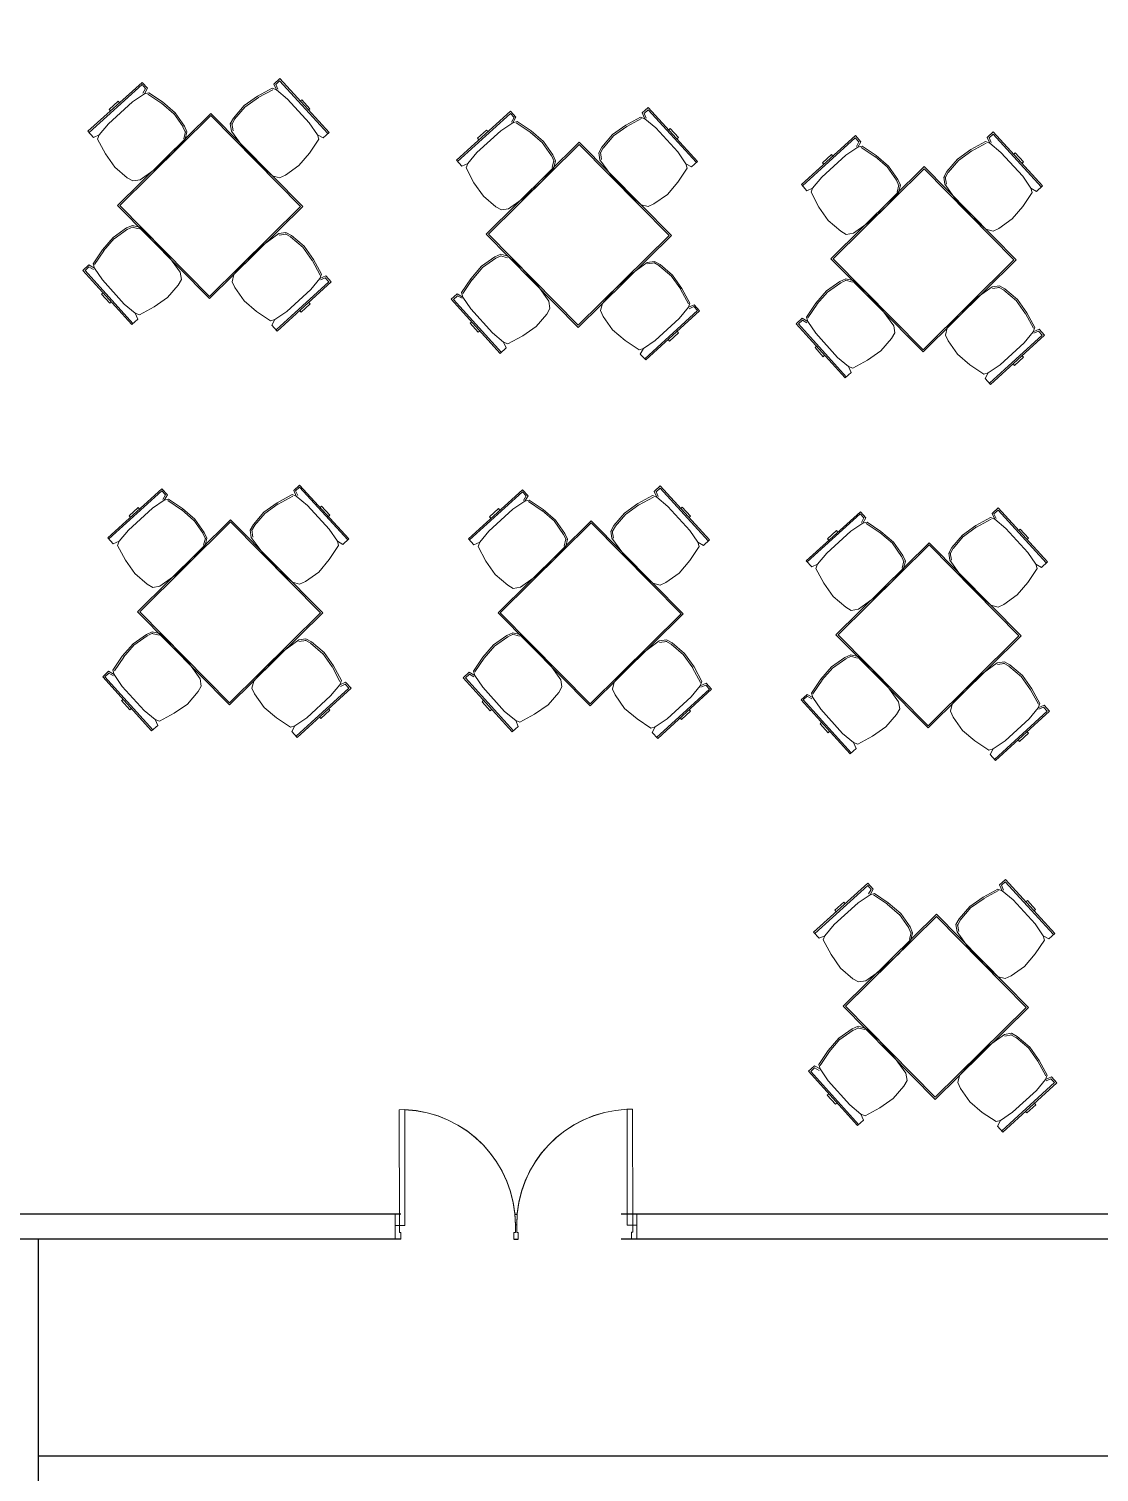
# Model space of a CAD drawing. Header units: millimetres. Extents: x 586 to 1010, y 369 to 668.
# Drawn here: x 810.62 to 820.5, y 441.93 to 455.25 of the extents above; entities that cross this region are included whole.
import ezdxf

# ---------------------------------------------------------------- set-up
doc = ezdxf.new("R2010")
doc.units = ezdxf.units.MM
doc.linetypes.add('DASHED', pattern=[0.75, 0.5, -0.25])
doc.layers.add('finiture', color=7, linetype='Continuous', lineweight=20)
doc.layers.add('plan line', color=7, linetype='Continuous', lineweight=15)

msp = doc.modelspace()

# ---------------------------------------------------------------- linework, layer by layer
at = {"lineweight": 25}
for p, q in [((815.105, 444.314), (815.127, 444.314)), ((815.097, 444.085), (815.136, 444.085)), ((815.097, 444.084), (815.117, 444.084))]:
    msp.add_line(p, q, dxfattribs=at)
for p, q in [((810.708, 441.184), (810.708, 444.085)), ((810.708, 442.084), (820.708, 442.084))]:
    msp.add_line(p, q)
at = {"linetype": 'DASHED', "lineweight": 25}
msp.add_line((810.708, 440.084), (810.708, 444.085), dxfattribs=at)
at = {"lineweight": 25}
for points in [[(797.41, 463.976), (828.302, 464.084), (828.302, 444.084), (816.086, 444.084)], [(805.682, 463.854), (828.072, 463.854), (828.072, 444.314), (816.086, 444.314)], [(814.052, 444.314), (800.682, 444.314)], [(814.052, 444.084), (797.481, 444.084)]]:
    msp.add_lwpolyline(points, dxfattribs=at)
at = {"color": 254, "lineweight": 25}
msp.add_spline([(654.944, 595.472), (670.267, 587.317), (714.302, 595.165), (787.089, 595.165), (819.394, 580.944), (821.03, 562.85), (813.491, 552.788), (808.734, 539.671), (796.407, 534.706), (791.022, 527.249), (791.022, 507.547), (797.301, 476.527), (814.975, 463.89), (836.148, 474.682), (874.022, 478.588), (885.729, 462.733), (863.004, 436.079), (845.789, 420.685), (845.104, 408.675)], degree=3, dxfattribs=at)
at = {"layer": 'finiture'}
for p, q in [((811.665, 454.76), (811.165, 454.308)), ((811.664, 454.739), (811.175, 454.297)), ((811.697, 454.703), (811.664, 454.739)), ((811.715, 454.705), (811.665, 454.76)), ((812.88, 454.744), (812.935, 454.795)), ((812.904, 454.69), (812.88, 454.744)), ((812.898, 454.741), (812.934, 454.774)), ((812.918, 454.696), (812.898, 454.741)), ((812.934, 454.774), (813.379, 454.287)), ((812.935, 454.795), (813.39, 454.297)), ((811.361, 454.51), (811.444, 454.586)), ((811.444, 454.586), (811.456, 454.572)), ((811.576, 454.579), (811.686, 454.653)), ((811.673, 454.66), (811.697, 454.703)), ((811.686, 454.653), (811.715, 454.705)), ((811.686, 454.653), (811.726, 454.664)), ((811.718, 454.652), (811.846, 454.566)), ((811.726, 454.664), (811.854, 454.579)), ((812.729, 454.632), (812.606, 454.545)), ((812.738, 454.62), (812.614, 454.532)), ((812.865, 454.705), (812.729, 454.632)), ((812.872, 454.692), (812.736, 454.619)), ((812.904, 454.69), (812.865, 454.705)), ((813.006, 454.606), (812.904, 454.69)), ((813.208, 454.385), (813.006, 454.606)), ((813.139, 454.6), (813.125, 454.587)), ((813.214, 454.517), (813.139, 454.6)), ((811.354, 454.378), (811.576, 454.579)), ((811.373, 454.496), (811.361, 454.51)), ((812.299, 454.474), (811.438, 453.624)), ((812.298, 454.453), (811.459, 453.624)), ((811.845, 454.567), (811.959, 454.469)), ((811.854, 454.579), (811.969, 454.48)), ((811.957, 454.472), (812.043, 454.348)), ((811.969, 454.48), (812.056, 454.356)), ((813.127, 453.614), (812.298, 454.453)), ((813.148, 453.614), (812.299, 454.474)), ((812.606, 454.545), (812.508, 454.43)), ((812.617, 454.535), (812.519, 454.42)), ((813.201, 454.505), (813.214, 454.517)), ((815.066, 454.494), (814.566, 454.041)), ((815.065, 454.473), (814.576, 454.03)), ((815.098, 454.436), (815.065, 454.473)), ((815.116, 454.438), (815.066, 454.494)), ((816.281, 454.478), (816.337, 454.528)), ((816.305, 454.424), (816.281, 454.478)), ((816.299, 454.474), (816.336, 454.507)), ((816.319, 454.43), (816.299, 454.474)), ((816.336, 454.507), (816.781, 454.021)), ((816.337, 454.528), (816.791, 454.031)), ((811.269, 454.276), (811.354, 454.378)), ((812.042, 454.35), (812.066, 454.296)), ((812.056, 454.356), (812.079, 454.302)), ((812.508, 454.43), (812.479, 454.378)), ((812.479, 454.378), (812.489, 454.311)), ((812.521, 454.422), (812.492, 454.371)), ((812.494, 454.38), (812.504, 454.313)), ((813.283, 454.275), (813.208, 454.385)), ((814.762, 454.244), (814.845, 454.319)), ((814.845, 454.319), (814.858, 454.305)), ((814.977, 454.313), (815.087, 454.387)), ((815.074, 454.394), (815.098, 454.436)), ((815.087, 454.387), (815.116, 454.438)), ((815.087, 454.387), (815.128, 454.398)), ((815.119, 454.386), (815.248, 454.3)), ((815.128, 454.398), (815.256, 454.312)), ((816.131, 454.365), (816.007, 454.278)), ((816.139, 454.353), (816.016, 454.266)), ((816.266, 454.439), (816.131, 454.365)), ((816.273, 454.426), (816.138, 454.352)), ((816.305, 454.424), (816.266, 454.439)), ((816.408, 454.34), (816.305, 454.424)), ((816.61, 454.118), (816.408, 454.34)), ((816.54, 454.334), (816.526, 454.321)), ((816.616, 454.251), (816.54, 454.334)), ((811.165, 454.308), (811.215, 454.252)), ((811.215, 454.252), (811.269, 454.276)), ((811.254, 454.237), (811.269, 454.276)), ((811.327, 454.101), (811.254, 454.237)), ((812.063, 454.237), (811.95, 454.11)), ((812.065, 454.306), (812.049, 454.24)), ((812.079, 454.302), (812.063, 454.237)), ((812.489, 454.311), (812.589, 454.174)), ((813.209, 454.107), (813.295, 454.235)), ((813.335, 454.247), (813.283, 454.275)), ((813.295, 454.235), (813.283, 454.275)), ((813.39, 454.297), (813.335, 454.247)), ((814.755, 454.112), (814.977, 454.313)), ((814.774, 454.23), (814.762, 454.244)), ((815.7, 454.208), (814.84, 453.358)), ((815.7, 454.187), (814.861, 453.358)), ((815.246, 454.301), (815.361, 454.202)), ((815.256, 454.312), (815.37, 454.214)), ((815.358, 454.205), (815.445, 454.081)), ((815.37, 454.214), (815.457, 454.09)), ((816.55, 453.347), (815.7, 454.208)), ((816.529, 453.348), (815.7, 454.187)), ((816.007, 454.278), (815.909, 454.163)), ((816.019, 454.268), (815.921, 454.154)), ((816.602, 454.238), (816.616, 454.251)), ((818.249, 454.268), (817.75, 453.816)), ((818.248, 454.247), (817.759, 453.805)), ((818.281, 454.21), (818.248, 454.247)), ((818.3, 454.212), (818.249, 454.268)), ((818.258, 454.168), (818.281, 454.21)), ((818.27, 454.161), (818.3, 454.212)), ((819.45, 454.213), (819.314, 454.139)), ((819.457, 454.2), (819.321, 454.126)), ((819.489, 454.198), (819.45, 454.213)), ((819.465, 454.252), (819.52, 454.302)), ((819.489, 454.198), (819.465, 454.252)), ((819.482, 454.248), (819.519, 454.282)), ((819.502, 454.204), (819.482, 454.248)), ((819.591, 454.114), (819.489, 454.198)), ((819.519, 454.282), (819.964, 453.795)), ((819.52, 454.302), (819.975, 453.805)), ((811.414, 453.977), (811.327, 454.101)), ((811.95, 454.11), (811.784, 453.959)), ((812.589, 454.174), (812.741, 454.008)), ((813.111, 453.992), (813.209, 454.107)), ((814.671, 454.01), (814.755, 454.112)), ((815.443, 454.084), (815.467, 454.03)), ((815.457, 454.09), (815.481, 454.036)), ((815.909, 454.163), (815.881, 454.111)), ((815.881, 454.111), (815.891, 454.045)), ((815.922, 454.156), (815.893, 454.104)), ((815.895, 454.114), (815.905, 454.047)), ((816.684, 454.009), (816.61, 454.118)), ((817.939, 453.886), (818.161, 454.087)), ((817.945, 454.018), (818.028, 454.093)), ((818.028, 454.093), (818.041, 454.079)), ((818.161, 454.087), (818.27, 454.161)), ((818.27, 454.161), (818.311, 454.172)), ((818.303, 454.16), (818.431, 454.074)), ((818.311, 454.172), (818.439, 454.086)), ((818.43, 454.075), (818.544, 453.977)), ((818.439, 454.086), (818.554, 453.988)), ((819.314, 454.139), (819.191, 454.052)), ((819.322, 454.127), (819.199, 454.04)), ((819.793, 453.893), (819.591, 454.114)), ((819.723, 454.108), (819.709, 454.095)), ((819.799, 454.025), (819.723, 454.108)), ((811.528, 453.879), (811.414, 453.977)), ((811.784, 453.959), (811.646, 453.86)), ((812.741, 454.008), (812.868, 453.896)), ((812.988, 453.904), (813.111, 453.992)), ((814.566, 454.041), (814.617, 453.986)), ((814.617, 453.986), (814.671, 454.01)), ((814.656, 453.971), (814.671, 454.01)), ((814.728, 453.834), (814.656, 453.971)), ((815.464, 453.97), (815.352, 453.843)), ((815.466, 454.039), (815.45, 453.974)), ((815.481, 454.036), (815.464, 453.97)), ((815.891, 454.045), (815.991, 453.908)), ((816.611, 453.84), (816.696, 453.969)), ((816.736, 453.98), (816.684, 454.009)), ((816.696, 453.969), (816.684, 454.009)), ((816.791, 454.031), (816.736, 453.98)), ((817.958, 454.004), (817.945, 454.018)), ((818.883, 453.982), (818.023, 453.132)), ((818.883, 453.961), (818.044, 453.132)), ((818.541, 453.979), (818.628, 453.856)), ((818.554, 453.988), (818.64, 453.864)), ((819.733, 453.122), (818.883, 453.982)), ((819.712, 453.122), (818.883, 453.961)), ((819.093, 453.937), (819.064, 453.886)), ((819.106, 453.93), (819.077, 453.878)), ((819.191, 454.052), (819.093, 453.937)), ((819.202, 454.043), (819.104, 453.928)), ((819.785, 454.012), (819.799, 454.025)), ((811.58, 453.85), (811.528, 453.879)), ((811.646, 453.86), (811.58, 453.85)), ((812.868, 453.896), (812.934, 453.88)), ((812.934, 453.88), (812.988, 453.904)), ((814.815, 453.711), (814.728, 453.834)), ((815.352, 453.843), (815.185, 453.692)), ((815.991, 453.908), (816.142, 453.742)), ((816.513, 453.725), (816.611, 453.84)), ((817.75, 453.816), (817.8, 453.76)), ((817.854, 453.784), (817.939, 453.886)), ((818.627, 453.858), (818.651, 453.804)), ((818.65, 453.813), (818.633, 453.748)), ((818.64, 453.864), (818.664, 453.81)), ((818.664, 453.81), (818.648, 453.744)), ((819.064, 453.886), (819.074, 453.819)), ((819.074, 453.819), (819.174, 453.682)), ((819.078, 453.888), (819.089, 453.821)), ((819.868, 453.783), (819.793, 453.893)), ((819.975, 453.805), (819.919, 453.754)), ((814.929, 453.612), (814.815, 453.711)), ((815.185, 453.692), (815.048, 453.593)), ((816.142, 453.742), (816.27, 453.63)), ((816.389, 453.638), (816.513, 453.725)), ((817.8, 453.76), (817.854, 453.784)), ((817.839, 453.745), (817.854, 453.784)), ((817.912, 453.609), (817.839, 453.745)), ((818.648, 453.744), (818.535, 453.617)), ((819.174, 453.682), (819.326, 453.516)), ((819.794, 453.614), (819.879, 453.743)), ((819.919, 453.754), (819.868, 453.783)), ((819.879, 453.743), (819.868, 453.783)), ((811.438, 453.624), (812.288, 452.764)), ((811.459, 453.624), (812.288, 452.785)), ((812.288, 452.764), (813.148, 453.614)), ((812.288, 452.785), (813.127, 453.614)), ((814.981, 453.583), (814.929, 453.612)), ((815.048, 453.593), (814.981, 453.583)), ((816.27, 453.63), (816.335, 453.614)), ((816.335, 453.614), (816.389, 453.638)), ((817.998, 453.485), (817.912, 453.609)), ((818.535, 453.617), (818.369, 453.467)), ((819.696, 453.499), (819.794, 453.614)), ((811.397, 453.329), (811.521, 453.416)), ((811.406, 453.317), (811.529, 453.404)), ((811.521, 453.416), (811.575, 453.44)), ((811.527, 453.402), (811.581, 453.426)), ((811.571, 453.425), (811.637, 453.409)), ((811.575, 453.44), (811.64, 453.423)), ((811.64, 453.423), (811.767, 453.311)), ((818.113, 453.387), (817.998, 453.485)), ((818.164, 453.357), (818.113, 453.387)), ((818.369, 453.467), (818.231, 453.367)), ((819.326, 453.516), (819.453, 453.404)), ((819.453, 453.404), (819.519, 453.388)), ((819.519, 453.388), (819.573, 453.412)), ((819.573, 453.412), (819.696, 453.499)), ((811.299, 453.215), (811.397, 453.329)), ((811.31, 453.205), (811.408, 453.319)), ((811.767, 453.311), (811.918, 453.144)), ((812.789, 453.265), (812.623, 453.113)), ((812.926, 453.365), (812.789, 453.265)), ((812.993, 453.375), (812.926, 453.365)), ((812.995, 453.36), (812.929, 453.35)), ((813.038, 453.333), (812.986, 453.362)), ((813.045, 453.346), (812.993, 453.375)), ((813.15, 453.237), (813.035, 453.335)), ((813.16, 453.248), (813.045, 453.346)), ((814.84, 453.358), (815.69, 452.498)), ((814.861, 453.358), (815.69, 452.518)), ((815.69, 452.518), (816.529, 453.348)), ((815.69, 452.498), (816.55, 453.347)), ((818.231, 453.367), (818.164, 453.357)), ((811.213, 453.086), (811.299, 453.215)), ((811.225, 453.078), (811.311, 453.206)), ((811.918, 453.144), (812.017, 453.007)), ((813.235, 453.116), (813.148, 453.24)), ((813.247, 453.125), (813.16, 453.248)), ((813.32, 452.989), (813.247, 453.125)), ((814.798, 453.063), (814.922, 453.149)), ((814.807, 453.05), (814.931, 453.137)), ((814.922, 453.149), (814.976, 453.173)), ((814.928, 453.136), (814.982, 453.16)), ((814.973, 453.159), (815.038, 453.142)), ((814.976, 453.173), (815.042, 453.157)), ((815.042, 453.157), (815.169, 453.044)), ((818.023, 453.132), (818.873, 452.272)), ((818.044, 453.132), (818.873, 452.293)), ((818.873, 452.272), (819.733, 453.122)), ((818.873, 452.293), (819.712, 453.122)), ((811.172, 453.075), (811.117, 453.025)), ((811.117, 453.025), (811.569, 452.525)), ((811.174, 453.057), (811.138, 453.024)), ((811.138, 453.024), (811.58, 452.535)), ((811.224, 453.046), (811.172, 453.075)), ((811.217, 453.033), (811.174, 453.057)), ((811.224, 453.046), (811.213, 453.086)), ((811.298, 452.936), (811.224, 453.046)), ((812.017, 453.007), (812.027, 452.94)), ((812.623, 453.113), (812.512, 452.986)), ((813.307, 452.982), (813.234, 453.118)), ((813.305, 452.95), (813.32, 452.989)), ((814.7, 452.948), (814.798, 453.063)), ((814.711, 452.938), (814.81, 453.053)), ((815.169, 453.044), (815.32, 452.878)), ((816.191, 452.998), (816.025, 452.847)), ((816.328, 453.098), (816.191, 452.998)), ((816.394, 453.108), (816.328, 453.098)), ((816.397, 453.094), (816.33, 453.084)), ((816.439, 453.067), (816.387, 453.096)), ((816.446, 453.08), (816.394, 453.108)), ((816.552, 452.97), (816.437, 453.068)), ((816.561, 452.982), (816.446, 453.08)), ((811.499, 452.714), (811.298, 452.936)), ((811.998, 452.888), (811.9, 452.774)), ((812.027, 452.94), (811.998, 452.888)), ((812.512, 452.986), (812.496, 452.92)), ((812.496, 452.92), (812.52, 452.866)), ((812.52, 452.866), (812.607, 452.743)), ((813.389, 452.92), (812.902, 452.475)), ((813.41, 452.919), (812.912, 452.464)), ((813.221, 452.848), (813.305, 452.95)), ((813.305, 452.95), (813.36, 452.974)), ((813.311, 452.937), (813.356, 452.956)), ((813.356, 452.956), (813.389, 452.92)), ((813.36, 452.974), (813.41, 452.919)), ((814.614, 452.82), (814.7, 452.948)), ((814.626, 452.812), (814.712, 452.94)), ((815.32, 452.878), (815.419, 452.74)), ((816.636, 452.85), (816.549, 452.973)), ((816.648, 452.858), (816.561, 452.982)), ((816.722, 452.723), (816.648, 452.858)), ((817.982, 452.837), (818.105, 452.923)), ((817.99, 452.825), (818.114, 452.911)), ((818.105, 452.923), (818.16, 452.947)), ((818.111, 452.91), (818.166, 452.934)), ((818.156, 452.933), (818.221, 452.916)), ((818.16, 452.947), (818.225, 452.931)), ((818.225, 452.931), (818.352, 452.818)), ((819.511, 452.872), (819.374, 452.773)), ((819.578, 452.883), (819.511, 452.872)), ((819.58, 452.868), (819.513, 452.858)), ((819.622, 452.841), (819.571, 452.87)), ((819.629, 452.854), (819.578, 452.883)), ((819.744, 452.756), (819.629, 452.854)), ((811.291, 452.804), (811.305, 452.817)), ((811.367, 452.721), (811.291, 452.804)), ((811.381, 452.733), (811.367, 452.721)), ((811.9, 452.774), (811.776, 452.687)), ((812.607, 452.743), (812.722, 452.645)), ((813, 452.646), (813.221, 452.848)), ((813.215, 452.715), (813.203, 452.729)), ((814.574, 452.809), (814.518, 452.758)), ((814.518, 452.758), (814.971, 452.259)), ((814.576, 452.79), (814.539, 452.757)), ((814.539, 452.757), (814.982, 452.268)), ((814.625, 452.779), (814.574, 452.809)), ((814.618, 452.767), (814.576, 452.79)), ((814.625, 452.779), (814.614, 452.82)), ((814.699, 452.67), (814.625, 452.779)), ((815.419, 452.74), (815.429, 452.673)), ((816.025, 452.847), (815.913, 452.719)), ((816.709, 452.716), (816.635, 452.851)), ((816.707, 452.684), (816.722, 452.723)), ((817.797, 452.594), (817.883, 452.722)), ((817.883, 452.722), (817.982, 452.837)), ((817.894, 452.713), (817.993, 452.827)), ((818.352, 452.818), (818.503, 452.652)), ((819.374, 452.773), (819.208, 452.621)), ((819.735, 452.745), (819.62, 452.843)), ((819.82, 452.624), (819.732, 452.747)), ((819.832, 452.633), (819.744, 452.756)), ((811.601, 452.63), (811.499, 452.714)), ((811.625, 452.575), (811.601, 452.63)), ((811.64, 452.614), (811.601, 452.63)), ((811.776, 452.687), (811.64, 452.614)), ((812.722, 452.645), (812.85, 452.56)), ((812.891, 452.571), (813, 452.646)), ((813.12, 452.654), (813.132, 452.64)), ((813.132, 452.64), (813.215, 452.715)), ((814.9, 452.448), (814.699, 452.67)), ((815.4, 452.622), (815.301, 452.507)), ((815.429, 452.673), (815.4, 452.622)), ((815.913, 452.719), (815.897, 452.654)), ((815.897, 452.654), (815.921, 452.6)), ((815.921, 452.6), (816.008, 452.476)), ((816.791, 452.653), (816.304, 452.208)), ((816.811, 452.652), (816.314, 452.198)), ((816.623, 452.581), (816.707, 452.684)), ((816.707, 452.684), (816.761, 452.708)), ((816.713, 452.67), (816.757, 452.69)), ((816.757, 452.69), (816.791, 452.653)), ((816.761, 452.708), (816.811, 452.652)), ((817.809, 452.554), (817.797, 452.594)), ((817.81, 452.586), (817.896, 452.714)), ((818.503, 452.652), (818.602, 452.514)), ((819.208, 452.621), (819.096, 452.493)), ((819.892, 452.49), (819.819, 452.626)), ((819.905, 452.497), (819.832, 452.633)), ((811.569, 452.525), (811.625, 452.575)), ((812.85, 452.56), (812.891, 452.571)), ((812.862, 452.519), (812.891, 452.571)), ((812.912, 452.464), (812.862, 452.519)), ((814.693, 452.537), (814.707, 452.55)), ((814.768, 452.454), (814.693, 452.537)), ((814.782, 452.467), (814.768, 452.454)), ((815.301, 452.507), (815.178, 452.421)), ((816.008, 452.476), (816.123, 452.378)), ((816.401, 452.379), (816.623, 452.581)), ((816.617, 452.449), (816.604, 452.463)), ((817.757, 452.583), (817.701, 452.532)), ((817.701, 452.532), (818.154, 452.033)), ((817.759, 452.565), (817.722, 452.531)), ((817.722, 452.531), (818.165, 452.043)), ((817.809, 452.554), (817.757, 452.583)), ((817.801, 452.541), (817.759, 452.565)), ((817.883, 452.444), (817.809, 452.554)), ((818.602, 452.514), (818.612, 452.447)), ((819.096, 452.493), (819.08, 452.428)), ((819.806, 452.355), (819.89, 452.458)), ((819.89, 452.458), (819.905, 452.497)), ((819.89, 452.458), (819.944, 452.482)), ((819.896, 452.444), (819.94, 452.464)), ((819.94, 452.464), (819.974, 452.427)), ((819.944, 452.482), (819.995, 452.427)), ((815.002, 452.363), (814.9, 452.448)), ((815.026, 452.309), (815.002, 452.363)), ((815.041, 452.348), (815.002, 452.363)), ((815.178, 452.421), (815.041, 452.348)), ((816.123, 452.378), (816.252, 452.293)), ((816.292, 452.305), (816.401, 452.379)), ((816.521, 452.387), (816.534, 452.373)), ((816.534, 452.373), (816.617, 452.449)), ((817.876, 452.312), (817.89, 452.324)), ((818.084, 452.222), (817.883, 452.444)), ((818.583, 452.396), (818.484, 452.281)), ((818.612, 452.447), (818.583, 452.396)), ((819.08, 452.428), (819.104, 452.374)), ((819.104, 452.374), (819.191, 452.251)), ((819.974, 452.427), (819.487, 451.983)), ((819.995, 452.427), (819.497, 451.972)), ((819.585, 452.153), (819.806, 452.355)), ((814.971, 452.259), (815.026, 452.309)), ((816.252, 452.293), (816.292, 452.305)), ((816.263, 452.253), (816.292, 452.305)), ((816.314, 452.198), (816.263, 452.253)), ((817.951, 452.228), (817.876, 452.312)), ((817.965, 452.241), (817.951, 452.228)), ((818.186, 452.137), (818.084, 452.222)), ((818.361, 452.195), (818.225, 452.122)), ((818.484, 452.281), (818.361, 452.195)), ((819.191, 452.251), (819.306, 452.153)), ((819.717, 452.147), (819.8, 452.223)), ((819.8, 452.223), (819.787, 452.237)), ((818.154, 452.033), (818.209, 452.083)), ((818.209, 452.083), (818.186, 452.137)), ((818.225, 452.122), (818.186, 452.137)), ((819.306, 452.153), (819.435, 452.067)), ((819.435, 452.067), (819.475, 452.079)), ((819.447, 452.027), (819.475, 452.079)), ((819.475, 452.079), (819.585, 452.153)), ((819.704, 452.161), (819.717, 452.147)), ((819.497, 451.972), (819.447, 452.027)), ((811.848, 451.01), (811.349, 450.558)), ((811.847, 450.989), (811.359, 450.547)), ((811.881, 450.952), (811.847, 450.989)), ((811.899, 450.954), (811.848, 451.01)), ((813.064, 450.994), (813.119, 451.044)), ((813.088, 450.94), (813.064, 450.994)), ((813.082, 450.99), (813.118, 451.024)), ((813.101, 450.946), (813.082, 450.99)), ((813.118, 451.024), (813.563, 450.537)), ((813.119, 451.044), (813.574, 450.547)), ((815.176, 451.001), (814.677, 450.548)), ((815.227, 450.945), (815.176, 451.001)), ((816.392, 450.985), (816.447, 451.035)), ((816.41, 450.981), (816.446, 451.014)), ((816.446, 451.014), (816.891, 450.528)), ((816.447, 451.035), (816.902, 450.538)), ((811.76, 450.829), (811.87, 450.903)), ((811.857, 450.91), (811.881, 450.952)), ((811.87, 450.903), (811.899, 450.954)), ((811.87, 450.903), (811.91, 450.914)), ((811.902, 450.902), (812.03, 450.816)), ((811.91, 450.914), (812.038, 450.828)), ((812.913, 450.881), (812.79, 450.794)), ((812.921, 450.869), (812.798, 450.782)), ((813.049, 450.955), (812.913, 450.881)), ((813.056, 450.942), (812.92, 450.868)), ((813.088, 450.94), (813.049, 450.955)), ((813.19, 450.856), (813.088, 450.94)), ((815.175, 450.98), (814.687, 450.537)), ((815.088, 450.82), (815.198, 450.894)), ((815.209, 450.943), (815.175, 450.98)), ((815.185, 450.901), (815.209, 450.943)), ((815.198, 450.894), (815.227, 450.945)), ((815.198, 450.894), (815.238, 450.905)), ((815.23, 450.893), (815.358, 450.807)), ((815.238, 450.905), (815.366, 450.819)), ((816.241, 450.872), (816.118, 450.785)), ((816.249, 450.86), (816.126, 450.773)), ((816.377, 450.946), (816.241, 450.872)), ((816.384, 450.933), (816.248, 450.859)), ((816.416, 450.931), (816.377, 450.946)), ((816.416, 450.931), (816.392, 450.985)), ((816.429, 450.937), (816.41, 450.981)), ((816.518, 450.846), (816.416, 450.931)), ((811.538, 450.628), (811.76, 450.829)), ((811.544, 450.76), (811.628, 450.835)), ((811.557, 450.746), (811.544, 450.76)), ((812.482, 450.724), (811.622, 449.874)), ((811.628, 450.835), (811.64, 450.821)), ((812.029, 450.817), (812.143, 450.718)), ((812.038, 450.828), (812.153, 450.73)), ((812.153, 450.73), (812.239, 450.606)), ((813.332, 449.864), (812.482, 450.724)), ((812.79, 450.794), (812.692, 450.679)), ((812.801, 450.785), (812.703, 450.67)), ((813.392, 450.635), (813.19, 450.856)), ((813.322, 450.85), (813.309, 450.837)), ((813.398, 450.767), (813.322, 450.85)), ((813.384, 450.754), (813.398, 450.767)), ((814.866, 450.618), (815.088, 450.82)), ((814.872, 450.751), (814.956, 450.826)), ((814.885, 450.737), (814.872, 450.751)), ((814.956, 450.826), (814.968, 450.812)), ((815.357, 450.808), (815.471, 450.709)), ((815.366, 450.819), (815.481, 450.72)), ((816.118, 450.785), (816.02, 450.67)), ((816.129, 450.775), (816.031, 450.66)), ((816.72, 450.625), (816.518, 450.846)), ((816.65, 450.841), (816.637, 450.828)), ((816.726, 450.758), (816.65, 450.841)), ((816.712, 450.745), (816.726, 450.758)), ((818.295, 450.798), (817.795, 450.345)), ((818.294, 450.777), (817.805, 450.334)), ((818.327, 450.74), (818.294, 450.777)), ((818.346, 450.742), (818.295, 450.798)), ((818.304, 450.698), (818.327, 450.74)), ((818.316, 450.691), (818.346, 450.742)), ((819.496, 450.743), (819.36, 450.669)), ((819.503, 450.73), (819.367, 450.656)), ((819.535, 450.728), (819.496, 450.743)), ((819.511, 450.782), (819.566, 450.832)), ((819.535, 450.728), (819.511, 450.782)), ((819.528, 450.778), (819.565, 450.811)), ((819.548, 450.734), (819.528, 450.778)), ((819.637, 450.643), (819.535, 450.728)), ((819.565, 450.811), (820.01, 450.325)), ((819.566, 450.832), (820.021, 450.335)), ((811.453, 450.526), (811.538, 450.628)), ((812.482, 450.703), (811.643, 449.874)), ((812.141, 450.721), (812.227, 450.598)), ((812.226, 450.6), (812.25, 450.546)), ((812.239, 450.606), (812.263, 450.552)), ((813.311, 449.864), (812.482, 450.703)), ((812.692, 450.679), (812.663, 450.628)), ((812.663, 450.628), (812.673, 450.561)), ((812.705, 450.672), (812.676, 450.62)), ((812.678, 450.63), (812.688, 450.563)), ((813.467, 450.525), (813.392, 450.635)), ((814.781, 450.517), (814.866, 450.618)), ((815.81, 450.714), (814.95, 449.865)), ((815.81, 450.694), (814.971, 449.865)), ((815.469, 450.712), (815.555, 450.588)), ((815.481, 450.72), (815.567, 450.597)), ((815.554, 450.591), (815.578, 450.537)), ((815.567, 450.597), (815.591, 450.543)), ((816.66, 449.854), (815.81, 450.714)), ((816.639, 449.854), (815.81, 450.694)), ((816.02, 450.67), (815.991, 450.618)), ((815.991, 450.618), (816.001, 450.552)), ((816.033, 450.663), (816.004, 450.611)), ((816.005, 450.621), (816.016, 450.554)), ((816.795, 450.516), (816.72, 450.625)), ((817.985, 450.415), (818.207, 450.617)), ((817.991, 450.548), (818.074, 450.623)), ((818.074, 450.623), (818.087, 450.609)), ((818.207, 450.617), (818.316, 450.691)), ((818.316, 450.691), (818.357, 450.702)), ((818.349, 450.69), (818.477, 450.604)), ((818.357, 450.702), (818.485, 450.616)), ((818.475, 450.605), (818.59, 450.506)), ((818.485, 450.616), (818.599, 450.517)), ((819.36, 450.669), (819.237, 450.582)), ((819.368, 450.657), (819.245, 450.57)), ((819.839, 450.422), (819.637, 450.643)), ((819.769, 450.638), (819.755, 450.625)), ((819.845, 450.555), (819.769, 450.638)), ((811.349, 450.558), (811.399, 450.502)), ((811.399, 450.502), (811.453, 450.526)), ((811.438, 450.487), (811.453, 450.526)), ((811.511, 450.351), (811.438, 450.487)), ((812.247, 450.486), (812.134, 450.359)), ((812.249, 450.555), (812.232, 450.49)), ((812.263, 450.552), (812.247, 450.486)), ((812.673, 450.561), (812.773, 450.424)), ((813.393, 450.356), (813.478, 450.485)), ((813.519, 450.496), (813.467, 450.525)), ((813.478, 450.485), (813.467, 450.525)), ((813.574, 450.547), (813.519, 450.496)), ((814.677, 450.548), (814.727, 450.493)), ((814.727, 450.493), (814.781, 450.517)), ((814.766, 450.478), (814.781, 450.517)), ((814.839, 450.341), (814.766, 450.478)), ((815.575, 450.477), (815.462, 450.35)), ((815.577, 450.546), (815.56, 450.481)), ((815.591, 450.543), (815.575, 450.477)), ((816.001, 450.552), (816.101, 450.415)), ((816.721, 450.347), (816.806, 450.476)), ((816.847, 450.487), (816.795, 450.516)), ((816.806, 450.476), (816.795, 450.516)), ((816.902, 450.538), (816.847, 450.487)), ((818.004, 450.534), (817.991, 450.548)), ((818.929, 450.511), (818.069, 449.662)), ((818.929, 450.491), (818.09, 449.662)), ((818.587, 450.509), (818.674, 450.385)), ((818.599, 450.517), (818.686, 450.394)), ((819.779, 449.651), (818.929, 450.511)), ((819.758, 449.651), (818.929, 450.491)), ((819.139, 450.467), (819.11, 450.415)), ((819.151, 450.46), (819.123, 450.408)), ((819.237, 450.582), (819.139, 450.467)), ((819.248, 450.572), (819.15, 450.457)), ((819.831, 450.542), (819.845, 450.555)), ((811.597, 450.227), (811.511, 450.351)), ((812.134, 450.359), (811.968, 450.209)), ((812.773, 450.424), (812.925, 450.258)), ((813.295, 450.241), (813.393, 450.356)), ((814.925, 450.218), (814.839, 450.341)), ((815.462, 450.35), (815.296, 450.199)), ((816.101, 450.415), (816.253, 450.249)), ((816.623, 450.232), (816.721, 450.347)), ((817.795, 450.345), (817.846, 450.29)), ((817.9, 450.314), (817.985, 450.415)), ((818.673, 450.388), (818.696, 450.334)), ((818.696, 450.343), (818.679, 450.278)), ((818.686, 450.394), (818.71, 450.34)), ((818.71, 450.34), (818.693, 450.274)), ((819.11, 450.415), (819.12, 450.349)), ((819.12, 450.349), (819.22, 450.212)), ((819.124, 450.418), (819.135, 450.351)), ((819.914, 450.313), (819.839, 450.422)), ((820.021, 450.335), (819.965, 450.284)), ((811.712, 450.128), (811.597, 450.227)), ((811.968, 450.209), (811.83, 450.109)), ((812.925, 450.258), (813.052, 450.146)), ((813.172, 450.154), (813.295, 450.241)), ((815.04, 450.119), (814.925, 450.218)), ((815.296, 450.199), (815.158, 450.1)), ((816.253, 450.249), (816.38, 450.137)), ((816.5, 450.145), (816.623, 450.232)), ((817.846, 450.29), (817.9, 450.314)), ((817.885, 450.275), (817.9, 450.314)), ((817.958, 450.138), (817.885, 450.275)), ((818.693, 450.274), (818.581, 450.147)), ((819.22, 450.212), (819.372, 450.046)), ((819.84, 450.144), (819.925, 450.273)), ((819.965, 450.284), (819.914, 450.313)), ((819.925, 450.273), (819.914, 450.313)), ((811.763, 450.099), (811.712, 450.128)), ((811.83, 450.109), (811.763, 450.099)), ((813.052, 450.146), (813.118, 450.13)), ((813.118, 450.13), (813.172, 450.154)), ((815.091, 450.09), (815.04, 450.119)), ((815.158, 450.1), (815.091, 450.09)), ((816.38, 450.137), (816.446, 450.121)), ((816.446, 450.121), (816.5, 450.145)), ((818.044, 450.015), (817.958, 450.138)), ((818.581, 450.147), (818.414, 449.996)), ((819.742, 450.029), (819.84, 450.144)), ((818.159, 449.916), (818.044, 450.015)), ((818.414, 449.996), (818.277, 449.897)), ((819.372, 450.046), (819.499, 449.934)), ((819.499, 449.934), (819.565, 449.918)), ((819.565, 449.918), (819.619, 449.942)), ((819.619, 449.942), (819.742, 450.029)), ((811.622, 449.874), (812.472, 449.014)), ((811.643, 449.874), (812.472, 449.035)), ((812.472, 449.014), (813.332, 449.864)), ((812.472, 449.035), (813.311, 449.864)), ((814.95, 449.865), (815.8, 449.005)), ((814.971, 449.865), (815.8, 449.025)), ((815.8, 449.005), (816.66, 449.854)), ((815.8, 449.025), (816.639, 449.854)), ((818.21, 449.887), (818.159, 449.916)), ((818.277, 449.897), (818.21, 449.887)), ((811.581, 449.579), (811.705, 449.665)), ((811.705, 449.665), (811.759, 449.689)), ((811.71, 449.652), (811.765, 449.676)), ((811.755, 449.675), (811.821, 449.658)), ((811.759, 449.689), (811.824, 449.673)), ((811.824, 449.673), (811.951, 449.56)), ((815.032, 449.656), (815.087, 449.68)), ((815.038, 449.643), (815.093, 449.666)), ((815.083, 449.666), (815.149, 449.649)), ((815.087, 449.68), (815.152, 449.663)), ((815.152, 449.663), (815.279, 449.551)), ((818.069, 449.662), (818.919, 448.802)), ((818.09, 449.662), (818.919, 448.822)), ((811.482, 449.464), (811.581, 449.579)), ((811.494, 449.455), (811.592, 449.569)), ((811.589, 449.567), (811.713, 449.653)), ((811.951, 449.56), (812.102, 449.394)), ((813.11, 449.614), (812.973, 449.514)), ((813.177, 449.625), (813.11, 449.614)), ((813.179, 449.61), (813.112, 449.6)), ((813.221, 449.583), (813.17, 449.612)), ((813.229, 449.596), (813.177, 449.625)), ((813.334, 449.487), (813.219, 449.585)), ((813.344, 449.498), (813.229, 449.596)), ((814.81, 449.455), (814.909, 449.569)), ((814.822, 449.445), (814.92, 449.56)), ((814.909, 449.569), (815.032, 449.656)), ((814.917, 449.557), (815.041, 449.644)), ((815.279, 449.551), (815.43, 449.384)), ((816.438, 449.605), (816.301, 449.505)), ((816.505, 449.615), (816.438, 449.605)), ((816.507, 449.601), (816.44, 449.591)), ((816.549, 449.574), (816.498, 449.603)), ((816.557, 449.587), (816.505, 449.615)), ((816.662, 449.477), (816.547, 449.575)), ((816.671, 449.489), (816.557, 449.587)), ((818.919, 448.802), (819.779, 449.651)), ((818.919, 448.822), (819.758, 449.651)), ((811.396, 449.336), (811.482, 449.464)), ((811.409, 449.328), (811.495, 449.456)), ((812.102, 449.394), (812.201, 449.256)), ((812.973, 449.514), (812.807, 449.363)), ((813.419, 449.366), (813.332, 449.489)), ((813.431, 449.375), (813.344, 449.498)), ((814.724, 449.327), (814.81, 449.455)), ((814.737, 449.319), (814.823, 449.447)), ((816.301, 449.505), (816.135, 449.354)), ((816.747, 449.357), (816.659, 449.48)), ((816.759, 449.365), (816.671, 449.489)), ((818.028, 449.366), (818.151, 449.453)), ((818.036, 449.354), (818.16, 449.441)), ((818.151, 449.453), (818.206, 449.477)), ((818.157, 449.44), (818.211, 449.463)), ((818.202, 449.463), (818.267, 449.446)), ((818.206, 449.477), (818.271, 449.46)), ((818.271, 449.46), (818.398, 449.348)), ((819.557, 449.402), (819.42, 449.302)), ((819.624, 449.412), (819.557, 449.402)), ((819.626, 449.398), (819.559, 449.388)), ((819.668, 449.371), (819.617, 449.4)), ((819.675, 449.384), (819.624, 449.412)), ((811.356, 449.325), (811.301, 449.274)), ((811.301, 449.274), (811.753, 448.775)), ((811.358, 449.307), (811.321, 449.273)), ((811.321, 449.273), (811.764, 448.785)), ((811.408, 449.296), (811.356, 449.325)), ((811.401, 449.283), (811.358, 449.307)), ((811.408, 449.296), (811.396, 449.336)), ((811.482, 449.186), (811.408, 449.296)), ((812.807, 449.363), (812.696, 449.235)), ((813.491, 449.232), (813.418, 449.368)), ((813.504, 449.239), (813.431, 449.375)), ((814.684, 449.316), (814.629, 449.265)), ((814.629, 449.265), (815.081, 448.765)), ((814.686, 449.297), (814.649, 449.264)), ((814.649, 449.264), (815.092, 448.775)), ((814.736, 449.286), (814.684, 449.316)), ((814.728, 449.274), (814.686, 449.297)), ((814.736, 449.286), (814.724, 449.327)), ((814.81, 449.177), (814.736, 449.286)), ((815.43, 449.384), (815.529, 449.247)), ((816.135, 449.354), (816.023, 449.226)), ((816.819, 449.223), (816.746, 449.358)), ((816.832, 449.23), (816.759, 449.365)), ((817.929, 449.252), (818.028, 449.366)), ((817.94, 449.242), (818.039, 449.357)), ((818.398, 449.348), (818.549, 449.181)), ((819.42, 449.302), (819.254, 449.151)), ((819.781, 449.274), (819.666, 449.372)), ((819.79, 449.286), (819.675, 449.384)), ((819.866, 449.154), (819.778, 449.277)), ((819.878, 449.162), (819.79, 449.286)), ((811.683, 448.964), (811.482, 449.186)), ((812.182, 449.138), (812.084, 449.023)), ((812.211, 449.189), (812.182, 449.138)), ((812.201, 449.256), (812.211, 449.189)), ((812.696, 449.235), (812.679, 449.17)), ((812.679, 449.17), (812.703, 449.116)), ((813.573, 449.169), (813.086, 448.725)), ((813.594, 449.168), (813.096, 448.714)), ((813.405, 449.097), (813.489, 449.2)), ((813.489, 449.2), (813.504, 449.239)), ((813.489, 449.2), (813.543, 449.224)), ((813.495, 449.186), (813.54, 449.206)), ((813.54, 449.206), (813.573, 449.169)), ((813.543, 449.224), (813.594, 449.168)), ((815.011, 448.955), (814.81, 449.177)), ((815.51, 449.129), (815.412, 449.014)), ((815.539, 449.18), (815.51, 449.129)), ((815.529, 449.247), (815.539, 449.18)), ((816.023, 449.226), (816.007, 449.161)), ((816.007, 449.161), (816.031, 449.107)), ((816.901, 449.16), (816.414, 448.715)), ((816.922, 449.159), (816.424, 448.704)), ((816.733, 449.088), (816.817, 449.19)), ((816.817, 449.19), (816.832, 449.23)), ((816.817, 449.19), (816.871, 449.215)), ((816.823, 449.177), (816.868, 449.197)), ((816.868, 449.197), (816.901, 449.16)), ((816.871, 449.215), (816.922, 449.159)), ((817.843, 449.124), (817.929, 449.252)), ((817.856, 449.116), (817.941, 449.244)), ((818.549, 449.181), (818.648, 449.044)), ((819.254, 449.151), (819.142, 449.023)), ((819.938, 449.02), (819.865, 449.155)), ((819.951, 449.027), (819.878, 449.162)), ((811.475, 449.054), (811.489, 449.066)), ((811.551, 448.97), (811.475, 449.054)), ((812.084, 449.023), (811.96, 448.937)), ((812.703, 449.116), (812.791, 448.992)), ((812.791, 448.992), (812.906, 448.895)), ((813.184, 448.895), (813.405, 449.097)), ((814.803, 449.044), (814.817, 449.057)), ((814.879, 448.961), (814.803, 449.044)), ((815.412, 449.014), (815.288, 448.928)), ((816.031, 449.107), (816.119, 448.983)), ((816.512, 448.886), (816.733, 449.088)), ((817.803, 449.112), (817.747, 449.062)), ((817.747, 449.062), (818.2, 448.562)), ((817.805, 449.094), (817.768, 449.061)), ((817.768, 449.061), (818.211, 448.572)), ((817.855, 449.083), (817.803, 449.112)), ((817.847, 449.071), (817.805, 449.094)), ((817.855, 449.083), (817.843, 449.124)), ((817.929, 448.974), (817.855, 449.083)), ((818.648, 449.044), (818.658, 448.977)), ((819.142, 449.023), (819.126, 448.958)), ((819.936, 448.987), (819.951, 449.027)), ((819.936, 448.987), (819.99, 449.012)), ((819.942, 448.974), (819.986, 448.994)), ((819.986, 448.994), (820.02, 448.957)), ((819.99, 449.012), (820.041, 448.956)), ((811.565, 448.983), (811.551, 448.97)), ((811.785, 448.879), (811.683, 448.964)), ((811.809, 448.825), (811.785, 448.879)), ((811.824, 448.864), (811.785, 448.879)), ((811.96, 448.937), (811.824, 448.864)), ((812.906, 448.895), (813.034, 448.809)), ((813.075, 448.821), (813.184, 448.895)), ((813.304, 448.903), (813.316, 448.889)), ((813.316, 448.889), (813.399, 448.965)), ((813.399, 448.965), (813.387, 448.979)), ((814.892, 448.974), (814.879, 448.961)), ((815.113, 448.87), (815.011, 448.955)), ((815.137, 448.816), (815.113, 448.87)), ((815.152, 448.855), (815.113, 448.87)), ((815.288, 448.928), (815.152, 448.855)), ((816.119, 448.983), (816.233, 448.885)), ((816.233, 448.885), (816.362, 448.8)), ((816.402, 448.811), (816.512, 448.886)), ((816.632, 448.894), (816.644, 448.88)), ((816.644, 448.88), (816.727, 448.956)), ((816.727, 448.956), (816.714, 448.97)), ((818.13, 448.752), (817.929, 448.974)), ((818.629, 448.926), (818.53, 448.811)), ((818.658, 448.977), (818.629, 448.926)), ((819.126, 448.958), (819.15, 448.903)), ((819.15, 448.903), (819.237, 448.78)), ((820.02, 448.957), (819.533, 448.512)), ((820.041, 448.956), (819.543, 448.501)), ((819.631, 448.683), (819.852, 448.885)), ((819.852, 448.885), (819.936, 448.987)), ((811.753, 448.775), (811.809, 448.825)), ((813.034, 448.809), (813.075, 448.821)), ((813.046, 448.769), (813.075, 448.821)), ((813.096, 448.714), (813.046, 448.769)), ((815.081, 448.765), (815.137, 448.816)), ((816.362, 448.8), (816.402, 448.811)), ((816.374, 448.76), (816.402, 448.811)), ((816.424, 448.704), (816.374, 448.76)), ((817.922, 448.841), (817.936, 448.854)), ((817.997, 448.758), (817.922, 448.841)), ((818.011, 448.771), (817.997, 448.758)), ((818.232, 448.667), (818.13, 448.752)), ((818.53, 448.811), (818.407, 448.725)), ((819.237, 448.78), (819.352, 448.682)), ((819.763, 448.677), (819.846, 448.753)), ((819.846, 448.753), (819.833, 448.767)), ((818.2, 448.562), (818.255, 448.613)), ((818.255, 448.613), (818.232, 448.667)), ((818.271, 448.652), (818.232, 448.667)), ((818.407, 448.725), (818.271, 448.652)), ((819.352, 448.682), (819.481, 448.597)), ((819.481, 448.597), (819.521, 448.608)), ((819.492, 448.557), (819.521, 448.608)), ((819.521, 448.608), (819.631, 448.683)), ((819.75, 448.691), (819.763, 448.677)), ((819.543, 448.501), (819.492, 448.557)), ((819.578, 447.353), (819.633, 447.404)), ((819.633, 447.404), (820.088, 446.906)), ((818.363, 447.369), (817.863, 446.917)), ((818.362, 447.349), (817.873, 446.906)), ((818.274, 447.188), (818.384, 447.262)), ((818.395, 447.312), (818.362, 447.349)), ((818.413, 447.314), (818.363, 447.369)), ((818.371, 447.27), (818.395, 447.312)), ((818.384, 447.262), (818.413, 447.314)), ((818.384, 447.262), (818.424, 447.274)), ((818.416, 447.261), (818.544, 447.175)), ((818.424, 447.274), (818.552, 447.188)), ((819.563, 447.314), (819.427, 447.241)), ((819.57, 447.301), (819.434, 447.228)), ((819.602, 447.299), (819.563, 447.314)), ((819.602, 447.299), (819.578, 447.353)), ((819.596, 447.35), (819.632, 447.383)), ((819.616, 447.305), (819.596, 447.35)), ((819.704, 447.215), (819.602, 447.299)), ((819.632, 447.383), (820.077, 446.896)), ((818.052, 446.987), (818.274, 447.188)), ((818.059, 447.119), (818.142, 447.195)), ((818.142, 447.195), (818.154, 447.181)), ((818.543, 447.176), (818.657, 447.078)), ((818.552, 447.188), (818.667, 447.089)), ((819.304, 447.154), (819.206, 447.039)), ((819.315, 447.144), (819.217, 447.029)), ((819.427, 447.241), (819.304, 447.154)), ((819.436, 447.229), (819.312, 447.142)), ((819.907, 446.994), (819.704, 447.215)), ((819.837, 447.209), (819.823, 447.197)), ((819.912, 447.126), (819.837, 447.209)), ((818.071, 447.105), (818.059, 447.119)), ((818.997, 447.083), (818.136, 446.233)), ((818.996, 447.062), (818.157, 446.233)), ((818.655, 447.081), (818.742, 446.957)), ((818.667, 447.089), (818.754, 446.966)), ((819.825, 446.223), (818.996, 447.062)), ((819.846, 446.223), (818.997, 447.083)), ((819.206, 447.039), (819.177, 446.987)), ((819.219, 447.032), (819.19, 446.98)), ((819.899, 447.114), (819.912, 447.126)), ((819.981, 446.885), (819.907, 446.994)), ((817.863, 446.917), (817.913, 446.861)), ((817.913, 446.861), (817.967, 446.885)), ((817.952, 446.846), (817.967, 446.885)), ((817.967, 446.885), (818.052, 446.987)), ((818.74, 446.96), (818.764, 446.905)), ((818.763, 446.915), (818.747, 446.849)), ((818.754, 446.966), (818.777, 446.911)), ((818.777, 446.911), (818.761, 446.846)), ((819.177, 446.987), (819.187, 446.92)), ((819.187, 446.92), (819.287, 446.783)), ((819.192, 446.989), (819.202, 446.923)), ((820.033, 446.856), (819.981, 446.885)), ((819.993, 446.844), (819.981, 446.885)), ((820.088, 446.906), (820.033, 446.856)), ((818.025, 446.71), (817.952, 446.846)), ((818.761, 446.846), (818.649, 446.719)), ((819.287, 446.783), (819.439, 446.617)), ((819.907, 446.716), (819.993, 446.844)), ((818.112, 446.586), (818.025, 446.71)), ((818.649, 446.719), (818.482, 446.568)), ((819.439, 446.617), (819.566, 446.506)), ((819.686, 446.513), (819.809, 446.601)), ((819.809, 446.601), (819.907, 446.716)), ((818.226, 446.488), (818.112, 446.586)), ((818.278, 446.459), (818.226, 446.488)), ((818.344, 446.469), (818.278, 446.459)), ((818.482, 446.568), (818.344, 446.469)), ((819.566, 446.506), (819.632, 446.489)), ((819.632, 446.489), (819.686, 446.513)), ((818.136, 446.233), (818.986, 445.373)), ((818.157, 446.233), (818.986, 445.394)), ((818.986, 445.373), (819.846, 446.223)), ((818.986, 445.394), (819.825, 446.223)), ((817.997, 445.824), (818.095, 445.938)), ((818.008, 445.814), (818.106, 445.929)), ((818.095, 445.938), (818.219, 446.025)), ((818.104, 445.926), (818.227, 446.013)), ((818.219, 446.025), (818.273, 446.049)), ((818.225, 446.011), (818.279, 446.035)), ((818.269, 446.034), (818.335, 446.018)), ((818.273, 446.049), (818.338, 446.032)), ((818.338, 446.032), (818.465, 445.92)), ((819.624, 445.974), (819.487, 445.874)), ((819.691, 445.984), (819.624, 445.974)), ((819.693, 445.969), (819.627, 445.959)), ((819.736, 445.942), (819.684, 445.971)), ((819.743, 445.955), (819.691, 445.984)), ((819.848, 445.846), (819.733, 445.944)), ((819.858, 445.857), (819.743, 445.955)), ((817.911, 445.695), (817.997, 445.824)), ((817.923, 445.687), (818.009, 445.816)), ((818.465, 445.92), (818.616, 445.753)), ((819.487, 445.874), (819.322, 445.722)), ((819.933, 445.726), (819.846, 445.849)), ((819.945, 445.734), (819.858, 445.857)), ((817.87, 445.684), (817.815, 445.634)), ((817.872, 445.666), (817.836, 445.633)), ((817.922, 445.655), (817.87, 445.684)), ((817.915, 445.642), (817.872, 445.666)), ((817.922, 445.655), (817.911, 445.695)), ((818.616, 445.753), (818.715, 445.616)), ((819.322, 445.722), (819.21, 445.595)), ((820.005, 445.591), (819.932, 445.727)), ((820.018, 445.598), (819.945, 445.734)), ((817.815, 445.634), (818.267, 445.134)), ((817.836, 445.633), (818.278, 445.144)), ((817.996, 445.545), (817.922, 445.655)), ((818.197, 445.323), (817.996, 445.545)), ((818.725, 445.549), (818.696, 445.497)), ((818.715, 445.616), (818.725, 445.549)), ((819.21, 445.595), (819.194, 445.529)), ((819.194, 445.529), (819.218, 445.475)), ((820.087, 445.529), (819.601, 445.084)), ((819.919, 445.457), (820.003, 445.559)), ((820.003, 445.559), (820.018, 445.598)), ((820.003, 445.559), (820.058, 445.583)), ((820.009, 445.546), (820.054, 445.565)), ((820.054, 445.565), (820.087, 445.529)), ((820.058, 445.583), (820.108, 445.528)), ((817.989, 445.413), (818.003, 445.426)), ((818.065, 445.33), (817.989, 445.413)), ((818.696, 445.497), (818.598, 445.383)), ((819.218, 445.475), (819.305, 445.352)), ((820.108, 445.528), (819.61, 445.073)), ((819.698, 445.255), (819.919, 445.457)), ((818.079, 445.342), (818.065, 445.33)), ((818.299, 445.239), (818.197, 445.323)), ((818.474, 445.296), (818.338, 445.223)), ((818.598, 445.383), (818.474, 445.296)), ((819.305, 445.352), (819.42, 445.254)), ((819.818, 445.263), (819.83, 445.249)), ((819.83, 445.249), (819.913, 445.325)), ((819.913, 445.325), (819.901, 445.338)), ((818.267, 445.134), (818.323, 445.184)), ((818.323, 445.184), (818.299, 445.239)), ((818.338, 445.223), (818.299, 445.239)), ((819.42, 445.254), (819.548, 445.169)), ((819.548, 445.169), (819.589, 445.18)), ((819.56, 445.128), (819.589, 445.18)), ((819.589, 445.18), (819.698, 445.255)), ((819.61, 445.073), (819.56, 445.128))]:
    msp.add_line(p, q, dxfattribs=at)
at = {"layer": 'plan line'}
for p, q in [((814.038, 445.279), (814.089, 445.28)), ((814.04, 444.209), (814.038, 445.279)), ((814.089, 445.28), (814.09, 444.209)), ((816.142, 444.213), (816.141, 445.283)), ((816.141, 445.283), (816.192, 445.283)), ((816.192, 445.283), (816.193, 444.213)), ((814, 444.315), (814, 444.084)), ((814.04, 444.209), (814.001, 444.209)), ((814.04, 444.146), (814.04, 444.209)), ((814.09, 444.209), (814.04, 444.209)), ((815.11, 444.218), (815.123, 444.218)), ((815.123, 444.218), (815.11, 444.218)), ((815.11, 444.218), (815.11, 444.147)), ((815.11, 444.211), (815.11, 444.147)), ((815.123, 444.147), (815.123, 444.218)), ((815.123, 444.211), (815.123, 444.147)), ((816.193, 444.213), (816.142, 444.213)), ((816.193, 444.149), (816.193, 444.213)), ((816.193, 444.213), (816.231, 444.213)), ((816.231, 444.084), (816.231, 444.315)), ((814.052, 444.146), (814.04, 444.146)), ((814.052, 444.085), (814.052, 444.146)), ((815.097, 444.147), (815.097, 444.083)), ((815.11, 444.147), (815.097, 444.147)), ((815.11, 444.147), (815.097, 444.147)), ((815.097, 444.147), (815.097, 444.083)), ((815.097, 444.083), (815.136, 444.084)), ((815.136, 444.084), (815.097, 444.083)), ((815.097, 444.083), (815.136, 444.084)), ((815.123, 444.147), (815.136, 444.147)), ((815.136, 444.147), (815.123, 444.147)), ((815.136, 444.147), (815.136, 444.084)), ((815.136, 444.084), (815.136, 444.147)), ((816.181, 444.084), (816.181, 444.149)), ((816.181, 444.149), (816.193, 444.149))]:
    msp.add_line(p, q, dxfattribs=at)
for points in [[(814.04, 444.209), (814.09, 444.209), (814.089, 445.28), (814.038, 445.279)], [(816.193, 444.213), (816.142, 444.213), (816.141, 445.283), (816.192, 445.283)]]:
    msp.add_lwpolyline(points, close=True, dxfattribs=at)
for points in [[(814.089, 445.28, -0.403785), (815.11, 444.211)], [(816.141, 445.283, 0.403785), (815.123, 444.211)]]:
    msp.add_lwpolyline(points, format="xyb", dxfattribs=at)
msp.add_lwpolyline([(814.001, 444.083), (814.052, 444.084), (814.052, 444.146), (814.04, 444.146), (814.04, 444.209), (814.001, 444.209)], dxfattribs=at)
for centre, start, end in [((814.046, 444.216), 0.0684, 87.6695), ((816.187, 444.22), 92.5113, 180.092)]:
    msp.add_arc(centre, 1.064, start, end, dxfattribs=at)

doc.saveas('drawing.dxf')
